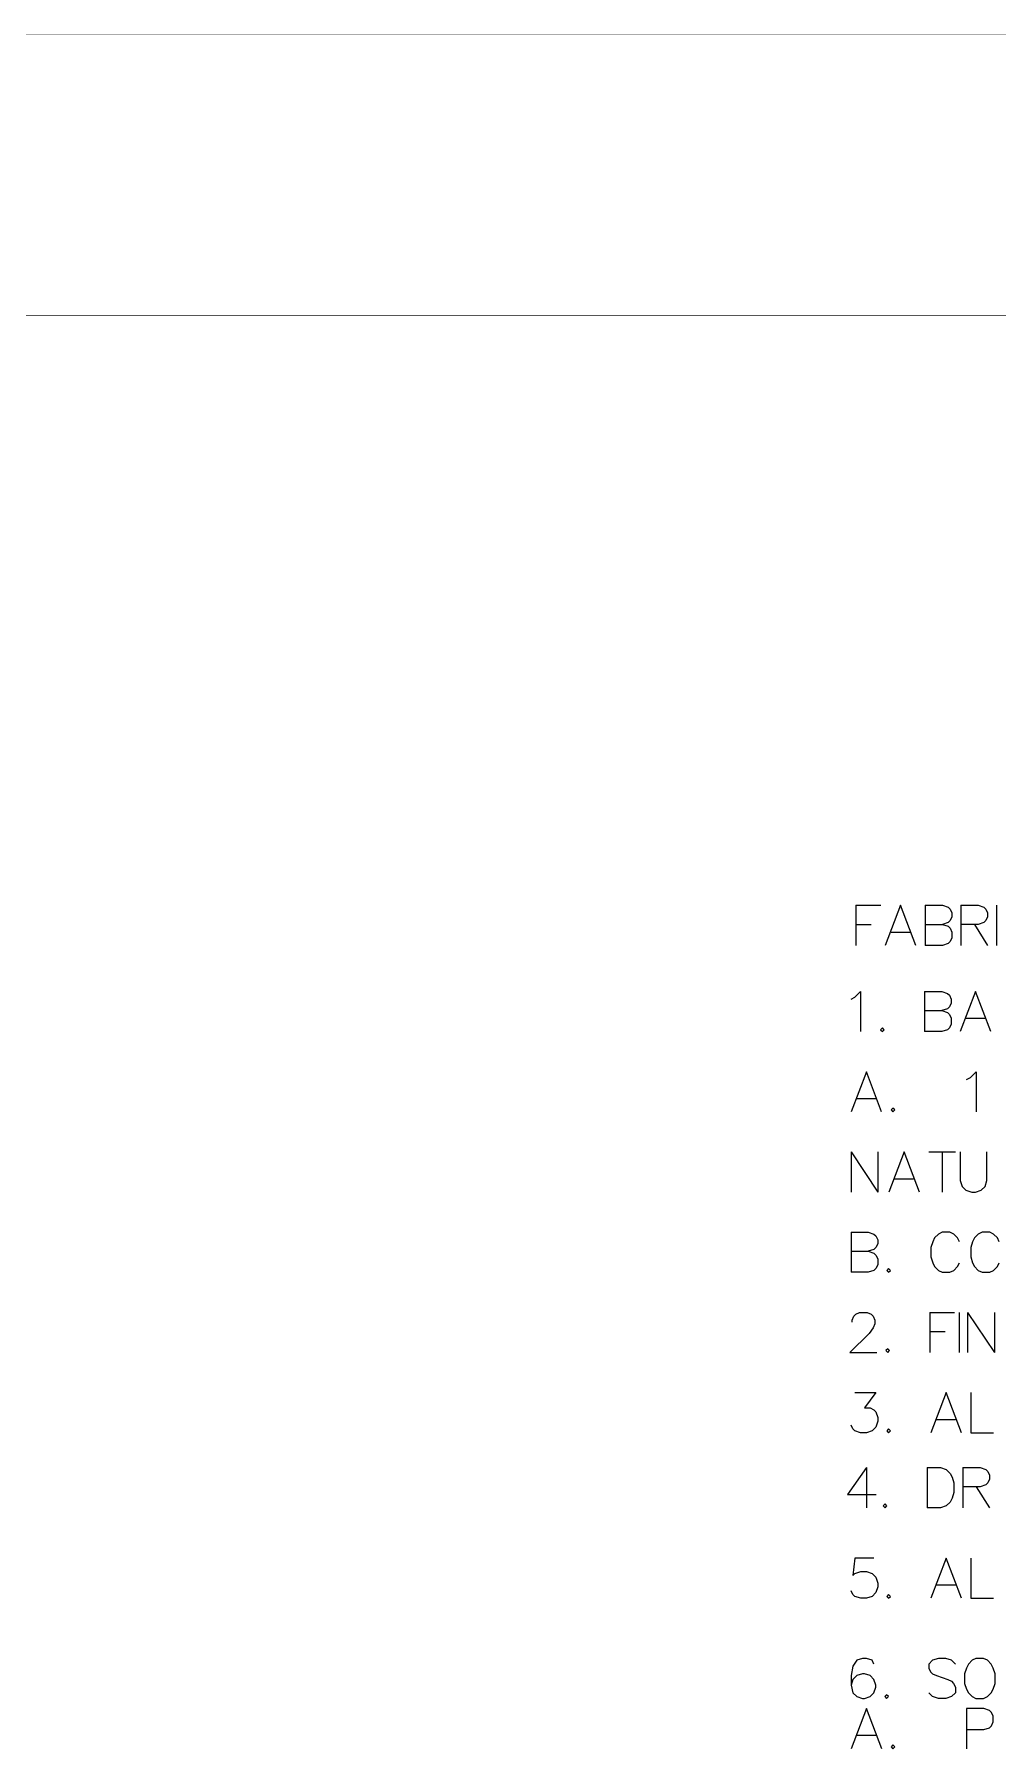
# Model space of a CAD drawing. Header units: millimetres. Extents: x 0 to 559, y 0 to 433.
# Drawn here: x 280.4 to 341.5, y 324.2 to 432.8 of the extents above; entities that cross this region are included whole.
import ezdxf

# ---------------------------------------------------------------- set-up
doc = ezdxf.new("R2010")
doc.units = ezdxf.units.MM
doc.layers.add('KeepOutLayer', color=6, linetype='Continuous')
doc.layers.add('Mechanical7', color=56, linetype='Continuous')

msp = doc.modelspace()

# ---------------------------------------------------------------- linework, layer by layer
at = {"layer": 'KeepOutLayer', "const_width": 0.0254}
for points in [[(0.48, 432.76), (559.28, 432.76)], [(0.48, 432.76), (559.28, 432.76)], [(69.06, 414.98), (544.04, 414.98)], [(69.06, 414.98), (544.04, 414.98)]]:
    msp.add_lwpolyline(points, dxfattribs=at)
at = {"layer": 'Mechanical7'}
for p, q in [((332.47, 377.62), (332.47, 375.08)), ((332.47, 377.62), (334.04, 377.62)), ((335.3, 377.62), (334.33, 375.08)), ((336.27, 375.08), (335.3, 377.62)), ((336.86, 377.62), (336.86, 375.08)), ((336.86, 377.62), (337.95, 377.62)), ((337.95, 377.62), (338.31, 377.5)), ((338.31, 377.5), (338.43, 377.38)), ((338.43, 377.38), (338.55, 377.14)), ((338.55, 376.9), (338.43, 376.66)), ((338.55, 377.14), (338.55, 376.9)), ((339.12, 377.62), (339.12, 375.08)), ((339.12, 377.62), (340.21, 377.62)), ((340.21, 377.62), (340.57, 377.5)), ((340.57, 377.5), (340.69, 377.38)), ((340.69, 377.38), (340.81, 377.14)), ((340.81, 376.9), (340.69, 376.66)), ((340.81, 377.14), (340.81, 376.9)), ((341.38, 377.62), (341.38, 375.08)), ((332.47, 376.41), (333.44, 376.41)), ((334.7, 375.93), (335.91, 375.93)), ((336.86, 376.41), (337.95, 376.41)), ((338.31, 376.53), (337.95, 376.41)), ((337.95, 376.41), (338.31, 376.29)), ((338.43, 376.66), (338.31, 376.53)), ((338.31, 376.29), (338.43, 376.17)), ((338.43, 376.17), (338.55, 375.93)), ((338.55, 375.93), (338.55, 375.57)), ((340.21, 376.41), (339.12, 376.41)), ((339.97, 376.41), (340.81, 375.08)), ((340.57, 376.53), (340.21, 376.41)), ((340.69, 376.66), (340.57, 376.53)), ((337.95, 375.08), (336.86, 375.08)), ((338.31, 375.2), (337.95, 375.08)), ((338.43, 375.32), (338.31, 375.2)), ((338.55, 375.57), (338.43, 375.32)), ((332.16, 371.68), (332.4, 371.8)), ((332.16, 371.68), (332.4, 371.8)), ((332.4, 371.8), (332.76, 372.16)), ((332.4, 371.8), (332.76, 372.16)), ((332.76, 372.16), (332.76, 369.62)), ((332.76, 372.16), (332.76, 369.62)), ((336.81, 372.16), (336.81, 369.62)), ((336.81, 372.16), (337.9, 372.16)), ((336.81, 372.16), (336.81, 369.62)), ((336.81, 372.16), (337.9, 372.16)), ((337.9, 372.16), (338.26, 372.04)), ((337.9, 372.16), (338.26, 372.04)), ((338.26, 372.04), (338.39, 371.92)), ((338.26, 372.04), (338.39, 371.92)), ((338.39, 371.92), (338.51, 371.68)), ((338.39, 371.92), (338.51, 371.68)), ((338.51, 371.43), (338.39, 371.19)), ((338.51, 371.43), (338.39, 371.19)), ((338.51, 371.68), (338.51, 371.43)), ((338.51, 371.68), (338.51, 371.43)), ((340.04, 372.16), (339.08, 369.62)), ((340.04, 372.16), (339.08, 369.62)), ((341.01, 369.62), (340.04, 372.16)), ((341.01, 369.62), (340.04, 372.16)), ((336.81, 370.95), (337.9, 370.95)), ((336.81, 370.95), (337.9, 370.95)), ((338.26, 371.07), (337.9, 370.95)), ((338.26, 371.07), (337.9, 370.95)), ((337.9, 370.95), (338.26, 370.83)), ((337.9, 370.95), (338.26, 370.83)), ((338.39, 371.19), (338.26, 371.07)), ((338.39, 371.19), (338.26, 371.07)), ((338.26, 370.83), (338.39, 370.71)), ((338.26, 370.83), (338.39, 370.71)), ((338.39, 370.71), (338.51, 370.47)), ((338.39, 370.71), (338.51, 370.47)), ((338.51, 370.47), (338.51, 370.1)), ((338.51, 370.47), (338.51, 370.1)), ((339.44, 370.47), (340.65, 370.47)), ((339.44, 370.47), (340.65, 370.47)), ((334.14, 369.86), (334.02, 369.74)), ((334.14, 369.86), (334.02, 369.74)), ((334.02, 369.74), (334.14, 369.62)), ((334.02, 369.74), (334.14, 369.62)), ((334.26, 369.74), (334.14, 369.86)), ((334.26, 369.74), (334.14, 369.86)), ((334.14, 369.62), (334.26, 369.74)), ((334.14, 369.62), (334.26, 369.74)), ((337.9, 369.62), (336.81, 369.62)), ((337.9, 369.62), (336.81, 369.62)), ((338.26, 369.74), (337.9, 369.62)), ((338.26, 369.74), (337.9, 369.62)), ((338.39, 369.86), (338.26, 369.74)), ((338.39, 369.86), (338.26, 369.74)), ((338.51, 370.1), (338.39, 369.86)), ((338.51, 370.1), (338.39, 369.86)), ((333.13, 367.08), (332.16, 364.54)), ((333.13, 367.08), (332.16, 364.54)), ((334.09, 364.54), (333.13, 367.08)), ((334.09, 364.54), (333.13, 367.08)), ((339.72, 366.72), (340.08, 367.08)), ((339.72, 366.72), (340.08, 367.08)), ((340.08, 367.08), (340.08, 364.54)), ((340.08, 367.08), (340.08, 364.54)), ((339.47, 366.6), (339.72, 366.72)), ((339.47, 366.6), (339.72, 366.72)), ((332.52, 365.39), (333.73, 365.39)), ((332.52, 365.39), (333.73, 365.39)), ((334.81, 364.78), (334.69, 364.66)), ((334.81, 364.78), (334.69, 364.66)), ((334.93, 364.66), (334.81, 364.78)), ((334.93, 364.66), (334.81, 364.78)), ((334.69, 364.66), (334.81, 364.54)), ((334.69, 364.66), (334.81, 364.54)), ((334.81, 364.54), (334.93, 364.66)), ((334.81, 364.54), (334.93, 364.66)), ((332.16, 362), (332.16, 359.46)), ((332.16, 362), (333.85, 359.46)), ((332.16, 362), (332.16, 359.46)), ((332.16, 362), (333.85, 359.46)), ((333.85, 362), (333.85, 359.46)), ((333.85, 362), (333.85, 359.46)), ((335.52, 362), (334.55, 359.46)), ((335.52, 362), (334.55, 359.46)), ((336.49, 359.46), (335.52, 362)), ((336.49, 359.46), (335.52, 362)), ((337.08, 362), (338.77, 362)), ((337.08, 362), (338.77, 362)), ((337.93, 362), (337.93, 359.46)), ((337.93, 362), (337.93, 359.46)), ((339.08, 362), (339.08, 360.19)), ((339.08, 362), (339.08, 360.19)), ((340.77, 360.19), (340.77, 362)), ((340.77, 360.19), (340.77, 362)), ((334.92, 360.31), (336.12, 360.31)), ((334.92, 360.31), (336.12, 360.31)), ((339.08, 360.19), (339.2, 359.82)), ((339.08, 360.19), (339.2, 359.82)), ((339.2, 359.82), (339.44, 359.58)), ((339.2, 359.82), (339.44, 359.58)), ((339.44, 359.58), (339.8, 359.46)), ((339.44, 359.58), (339.8, 359.46)), ((339.8, 359.46), (340.04, 359.46)), ((339.8, 359.46), (340.04, 359.46)), ((340.04, 359.46), (340.41, 359.58)), ((340.04, 359.46), (340.41, 359.58)), ((340.41, 359.58), (340.65, 359.82)), ((340.41, 359.58), (340.65, 359.82)), ((340.65, 359.82), (340.77, 360.19)), ((340.65, 359.82), (340.77, 360.19)), ((332.16, 356.92), (332.16, 354.38)), ((332.16, 356.92), (333.25, 356.92)), ((332.16, 356.92), (332.16, 354.38)), ((332.16, 356.92), (333.25, 356.92)), ((333.25, 356.92), (333.61, 356.8)), ((333.25, 356.92), (333.61, 356.8)), ((333.61, 356.8), (333.73, 356.68)), ((333.61, 356.8), (333.73, 356.68)), ((333.73, 356.68), (333.85, 356.44)), ((333.73, 356.68), (333.85, 356.44)), ((333.85, 356.19), (333.73, 355.95)), ((333.85, 356.19), (333.73, 355.95)), ((333.85, 356.44), (333.85, 356.19)), ((333.85, 356.44), (333.85, 356.19)), ((337.33, 356.31), (337.21, 355.95)), ((337.33, 356.31), (337.21, 355.95)), ((337.45, 356.56), (337.33, 356.31)), ((337.45, 356.56), (337.33, 356.31)), ((337.7, 356.8), (337.45, 356.56)), ((337.7, 356.8), (337.45, 356.56)), ((337.94, 356.92), (337.7, 356.8)), ((337.94, 356.92), (337.7, 356.8)), ((338.42, 356.92), (337.94, 356.92)), ((338.42, 356.92), (337.94, 356.92)), ((338.66, 356.8), (338.42, 356.92)), ((338.66, 356.8), (338.42, 356.92)), ((338.91, 356.56), (338.66, 356.8)), ((338.91, 356.56), (338.66, 356.8)), ((339.03, 356.31), (338.91, 356.56)), ((339.03, 356.31), (338.91, 356.56)), ((339.86, 356.31), (339.74, 355.95)), ((339.86, 356.31), (339.74, 355.95)), ((339.98, 356.56), (339.86, 356.31)), ((339.98, 356.56), (339.86, 356.31)), ((340.22, 356.8), (339.98, 356.56)), ((340.22, 356.8), (339.98, 356.56)), ((340.47, 356.92), (340.22, 356.8)), ((340.47, 356.92), (340.22, 356.8)), ((340.95, 356.92), (340.47, 356.92)), ((340.95, 356.92), (340.47, 356.92)), ((341.19, 356.8), (340.95, 356.92)), ((341.19, 356.8), (340.95, 356.92)), ((341.43, 356.56), (341.19, 356.8)), ((341.43, 356.56), (341.19, 356.8)), ((341.55, 356.31), (341.43, 356.56)), ((341.55, 356.31), (341.43, 356.56)), ((332.16, 355.71), (333.25, 355.71)), ((332.16, 355.71), (333.25, 355.71)), ((333.61, 355.83), (333.25, 355.71)), ((333.61, 355.83), (333.25, 355.71)), ((333.25, 355.71), (333.61, 355.59)), ((333.25, 355.71), (333.61, 355.59)), ((333.73, 355.95), (333.61, 355.83)), ((333.73, 355.95), (333.61, 355.83)), ((333.61, 355.59), (333.73, 355.47)), ((333.61, 355.59), (333.73, 355.47)), ((333.73, 355.47), (333.85, 355.23)), ((333.73, 355.47), (333.85, 355.23)), ((333.85, 355.23), (333.85, 354.86)), ((333.85, 355.23), (333.85, 354.86)), ((337.21, 355.95), (337.21, 355.35)), ((337.21, 355.95), (337.21, 355.35)), ((337.21, 355.35), (337.33, 354.98)), ((337.21, 355.35), (337.33, 354.98)), ((339.74, 355.95), (339.74, 355.35)), ((339.74, 355.95), (339.74, 355.35)), ((339.74, 355.35), (339.86, 354.98)), ((339.74, 355.35), (339.86, 354.98)), ((333.25, 354.38), (332.16, 354.38)), ((333.25, 354.38), (332.16, 354.38)), ((333.61, 354.5), (333.25, 354.38)), ((333.61, 354.5), (333.25, 354.38)), ((333.73, 354.62), (333.61, 354.5)), ((333.73, 354.62), (333.61, 354.5)), ((333.85, 354.86), (333.73, 354.62)), ((333.85, 354.86), (333.73, 354.62)), ((334.54, 354.62), (334.42, 354.5)), ((334.54, 354.62), (334.42, 354.5)), ((334.42, 354.5), (334.54, 354.38)), ((334.42, 354.5), (334.54, 354.38)), ((334.66, 354.5), (334.54, 354.62)), ((334.66, 354.5), (334.54, 354.62)), ((334.54, 354.38), (334.66, 354.5)), ((334.54, 354.38), (334.66, 354.5)), ((337.33, 354.98), (337.45, 354.74)), ((337.33, 354.98), (337.45, 354.74)), ((337.45, 354.74), (337.7, 354.5)), ((337.45, 354.74), (337.7, 354.5)), ((337.7, 354.5), (337.94, 354.38)), ((337.7, 354.5), (337.94, 354.38)), ((337.94, 354.38), (338.42, 354.38)), ((337.94, 354.38), (338.42, 354.38)), ((338.42, 354.38), (338.66, 354.5)), ((338.42, 354.38), (338.66, 354.5)), ((338.66, 354.5), (338.91, 354.74)), ((338.66, 354.5), (338.91, 354.74)), ((338.91, 354.74), (339.03, 354.98)), ((338.91, 354.74), (339.03, 354.98)), ((339.86, 354.98), (339.98, 354.74)), ((339.86, 354.98), (339.98, 354.74)), ((339.98, 354.74), (340.22, 354.5)), ((339.98, 354.74), (340.22, 354.5)), ((340.22, 354.5), (340.47, 354.38)), ((340.22, 354.5), (340.47, 354.38)), ((340.47, 354.38), (340.95, 354.38)), ((340.47, 354.38), (340.95, 354.38)), ((340.95, 354.38), (341.19, 354.5)), ((340.95, 354.38), (341.19, 354.5)), ((341.19, 354.5), (341.43, 354.74)), ((341.19, 354.5), (341.43, 354.74)), ((341.43, 354.74), (341.55, 354.98)), ((341.43, 354.74), (341.55, 354.98)), ((332.46, 351.72), (332.7, 351.84)), ((332.46, 351.72), (332.7, 351.84)), ((332.7, 351.84), (333.18, 351.84)), ((332.7, 351.84), (333.18, 351.84)), ((333.18, 351.84), (333.43, 351.72)), ((333.18, 351.84), (333.43, 351.72)), ((337.15, 351.84), (337.15, 349.3)), ((337.15, 351.84), (338.72, 351.84)), ((337.15, 351.84), (337.15, 349.3)), ((337.15, 351.84), (338.72, 351.84)), ((339.01, 351.84), (339.01, 349.3)), ((339.01, 351.84), (339.01, 349.3)), ((339.54, 351.84), (339.54, 349.3)), ((339.54, 351.84), (341.24, 349.3)), ((339.54, 351.84), (339.54, 349.3)), ((339.54, 351.84), (341.24, 349.3)), ((341.24, 351.84), (341.24, 349.3)), ((341.24, 351.84), (341.24, 349.3)), ((332.22, 351.36), (332.34, 351.6)), ((332.22, 351.36), (332.34, 351.6)), ((332.22, 351.23), (332.22, 351.36)), ((332.22, 351.23), (332.22, 351.36)), ((332.34, 351.6), (332.46, 351.72)), ((332.34, 351.6), (332.46, 351.72)), ((333.55, 350.87), (333.3, 350.51)), ((333.55, 350.87), (333.3, 350.51)), ((333.43, 351.72), (333.55, 351.6)), ((333.43, 351.72), (333.55, 351.6)), ((333.55, 351.6), (333.67, 351.36)), ((333.55, 351.6), (333.67, 351.36)), ((333.67, 351.11), (333.55, 350.87)), ((333.67, 351.11), (333.55, 350.87)), ((333.67, 351.36), (333.67, 351.11)), ((333.67, 351.36), (333.67, 351.11)), ((333.3, 350.51), (332.09, 349.3)), ((333.3, 350.51), (332.09, 349.3)), ((337.15, 350.63), (338.12, 350.63)), ((337.15, 350.63), (338.12, 350.63)), ((332.09, 349.3), (333.79, 349.3)), ((332.09, 349.3), (333.79, 349.3)), ((334.48, 349.54), (334.36, 349.42)), ((334.48, 349.54), (334.36, 349.42)), ((334.36, 349.42), (334.48, 349.3)), ((334.36, 349.42), (334.48, 349.3)), ((334.6, 349.42), (334.48, 349.54)), ((334.6, 349.42), (334.48, 349.54)), ((334.48, 349.3), (334.6, 349.42)), ((334.48, 349.3), (334.6, 349.42)), ((332.4, 346.76), (333.73, 346.76)), ((332.4, 346.76), (333.73, 346.76)), ((333.73, 346.76), (333, 345.79)), ((333.73, 346.76), (333, 345.79)), ((338.18, 346.76), (337.21, 344.22)), ((338.18, 346.76), (337.21, 344.22)), ((339.15, 344.22), (338.18, 346.76)), ((339.15, 344.22), (338.18, 346.76)), ((339.74, 346.76), (339.74, 344.22)), ((339.74, 346.76), (339.74, 344.22)), ((333, 345.79), (333.37, 345.79)), ((333, 345.79), (333.37, 345.79)), ((333.37, 345.79), (333.61, 345.67)), ((333.37, 345.79), (333.61, 345.67)), ((333.61, 345.67), (333.73, 345.55)), ((333.61, 345.67), (333.73, 345.55)), ((333.73, 345.55), (333.85, 345.19)), ((333.73, 345.55), (333.85, 345.19)), ((332.28, 344.46), (332.16, 344.7)), ((332.28, 344.46), (332.16, 344.7)), ((332.4, 344.34), (332.28, 344.46)), ((332.4, 344.34), (332.28, 344.46)), ((332.76, 344.22), (332.4, 344.34)), ((332.76, 344.22), (332.4, 344.34)), ((333.13, 344.22), (332.76, 344.22)), ((333.13, 344.22), (332.76, 344.22)), ((333.49, 344.34), (333.13, 344.22)), ((333.49, 344.34), (333.13, 344.22)), ((333.73, 344.58), (333.49, 344.34)), ((333.73, 344.58), (333.49, 344.34)), ((333.85, 344.95), (333.73, 344.58)), ((333.85, 344.95), (333.73, 344.58)), ((333.85, 345.19), (333.85, 344.95)), ((333.85, 345.19), (333.85, 344.95)), ((334.54, 344.46), (334.42, 344.34)), ((334.54, 344.46), (334.42, 344.34)), ((334.42, 344.34), (334.54, 344.22)), ((334.42, 344.34), (334.54, 344.22)), ((334.66, 344.34), (334.54, 344.46)), ((334.66, 344.34), (334.54, 344.46)), ((334.54, 344.22), (334.66, 344.34)), ((334.54, 344.22), (334.66, 344.34)), ((337.58, 345.07), (338.78, 345.07)), ((337.58, 345.07), (338.78, 345.07)), ((339.74, 344.22), (341.19, 344.22)), ((339.74, 344.22), (341.19, 344.22)), ((333.14, 342.01), (331.93, 340.32)), ((333.14, 342.01), (331.93, 340.32)), ((333.14, 342.01), (333.14, 339.47)), ((333.14, 342.01), (333.14, 339.47)), ((336.98, 342.01), (336.98, 339.47)), ((336.98, 342.01), (337.83, 342.01)), ((336.98, 342.01), (336.98, 339.47)), ((336.98, 342.01), (337.83, 342.01)), ((337.83, 342.01), (338.19, 341.89)), ((337.83, 342.01), (338.19, 341.89)), ((339.24, 342.01), (339.24, 339.47)), ((339.24, 342.01), (340.33, 342.01)), ((339.24, 342.01), (339.24, 339.47)), ((339.24, 342.01), (340.33, 342.01)), ((340.33, 342.01), (340.7, 341.89)), ((340.33, 342.01), (340.7, 341.89)), ((338.19, 341.89), (338.43, 341.65)), ((338.19, 341.89), (338.43, 341.65)), ((338.43, 341.65), (338.56, 341.41)), ((338.43, 341.65), (338.56, 341.41)), ((338.56, 341.41), (338.68, 341.04)), ((338.56, 341.41), (338.68, 341.04)), ((338.68, 341.04), (338.68, 340.44)), ((338.68, 341.04), (338.68, 340.44)), ((340.7, 340.92), (340.33, 340.8)), ((340.7, 340.92), (340.33, 340.8)), ((340.7, 341.89), (340.82, 341.77)), ((340.7, 341.89), (340.82, 341.77)), ((340.82, 341.04), (340.7, 340.92)), ((340.82, 341.04), (340.7, 340.92)), ((340.82, 341.77), (340.94, 341.53)), ((340.82, 341.77), (340.94, 341.53)), ((340.94, 341.29), (340.82, 341.04)), ((340.94, 341.29), (340.82, 341.04)), ((340.94, 341.53), (340.94, 341.29)), ((340.94, 341.53), (340.94, 341.29)), ((331.93, 340.32), (333.74, 340.32)), ((331.93, 340.32), (333.74, 340.32)), ((338.43, 339.83), (338.19, 339.59)), ((338.43, 339.83), (338.19, 339.59)), ((338.56, 340.08), (338.43, 339.83)), ((338.56, 340.08), (338.43, 339.83)), ((338.68, 340.44), (338.56, 340.08)), ((338.68, 340.44), (338.56, 340.08)), ((340.33, 340.8), (339.24, 340.8)), ((340.33, 340.8), (339.24, 340.8)), ((340.09, 340.8), (340.94, 339.47)), ((340.09, 340.8), (340.94, 339.47)), ((334.31, 339.71), (334.19, 339.59)), ((334.31, 339.71), (334.19, 339.59)), ((334.19, 339.59), (334.31, 339.47)), ((334.19, 339.59), (334.31, 339.47)), ((334.43, 339.59), (334.31, 339.71)), ((334.43, 339.59), (334.31, 339.71)), ((334.31, 339.47), (334.43, 339.59)), ((334.31, 339.47), (334.43, 339.59)), ((337.83, 339.47), (336.98, 339.47)), ((337.83, 339.47), (336.98, 339.47)), ((338.19, 339.59), (337.83, 339.47)), ((338.19, 339.59), (337.83, 339.47)), ((332.4, 336.28), (332.28, 335.19)), ((333.61, 336.28), (332.4, 336.28)), ((338.18, 336.28), (337.22, 333.74)), ((339.15, 333.74), (338.18, 336.28)), ((339.74, 336.28), (339.74, 333.74)), ((332.28, 335.19), (332.4, 335.31)), ((332.4, 335.31), (332.77, 335.43)), ((332.77, 335.43), (333.13, 335.43)), ((333.13, 335.43), (333.49, 335.31)), ((333.49, 335.31), (333.73, 335.07)), ((333.73, 335.07), (333.85, 334.7)), ((333.85, 334.46), (333.73, 334.1)), ((333.85, 334.7), (333.85, 334.46)), ((337.58, 334.58), (338.79, 334.58)), ((332.28, 333.98), (332.16, 334.22)), ((332.4, 333.86), (332.28, 333.98)), ((332.77, 333.74), (332.4, 333.86)), ((333.13, 333.74), (332.77, 333.74)), ((333.49, 333.86), (333.13, 333.74)), ((333.73, 334.1), (333.49, 333.86)), ((334.54, 333.98), (334.42, 333.86)), ((334.42, 333.86), (334.54, 333.74)), ((334.66, 333.86), (334.54, 333.98)), ((334.54, 333.74), (334.66, 333.86)), ((339.74, 333.74), (341.19, 333.74)), ((332.28, 329.44), (332.16, 328.84)), ((332.52, 329.81), (332.28, 329.44)), ((332.89, 329.93), (332.52, 329.81)), ((332.89, 328.96), (332.52, 328.84)), ((333.13, 329.93), (332.89, 329.93)), ((333.01, 328.96), (332.89, 328.96)), ((333.37, 328.84), (333.01, 328.96)), ((333.49, 329.81), (333.13, 329.93)), ((333.61, 329.56), (333.49, 329.81)), ((337.32, 329.81), (337.08, 329.56)), ((337.08, 329.56), (337.08, 329.32)), ((337.08, 329.32), (337.2, 329.08)), ((337.2, 329.08), (337.32, 328.96)), ((337.69, 329.93), (337.32, 329.81)), ((337.32, 328.96), (337.57, 328.84)), ((338.17, 329.93), (337.69, 329.93)), ((338.53, 329.81), (338.17, 329.93)), ((338.78, 329.56), (338.53, 329.81)), ((339.47, 329.32), (339.34, 328.96)), ((339.34, 328.96), (339.34, 328.35)), ((339.59, 329.56), (339.47, 329.32)), ((339.83, 329.81), (339.59, 329.56)), ((340.07, 329.93), (339.83, 329.81)), ((340.55, 329.93), (340.07, 329.93)), ((340.8, 329.81), (340.55, 329.93)), ((341.04, 329.56), (340.8, 329.81)), ((341.16, 329.32), (341.04, 329.56)), ((341.28, 328.96), (341.16, 329.32)), ((341.28, 328.35), (341.28, 328.96)), ((332.16, 328.84), (332.16, 328.23)), ((332.28, 328.6), (332.16, 328.23)), ((332.16, 328.23), (332.28, 327.75)), ((332.52, 328.84), (332.28, 328.6)), ((333.61, 328.6), (333.37, 328.84)), ((333.73, 328.23), (333.61, 328.6)), ((333.61, 327.75), (333.73, 328.11)), ((333.73, 328.11), (333.73, 328.23)), ((337.57, 328.84), (338.29, 328.6)), ((338.29, 328.6), (338.53, 328.48)), ((338.53, 328.48), (338.65, 328.35)), ((338.65, 328.35), (338.78, 328.11)), ((338.78, 328.11), (338.78, 327.75)), ((339.34, 328.35), (339.47, 327.99)), ((339.47, 327.99), (339.59, 327.75)), ((341.04, 327.75), (341.16, 327.99)), ((341.16, 327.99), (341.28, 328.35)), ((332.28, 327.75), (332.52, 327.51)), ((332.52, 327.51), (332.89, 327.39)), ((332.89, 327.39), (333.01, 327.39)), ((333.01, 327.39), (333.37, 327.51)), ((333.37, 327.51), (333.61, 327.75)), ((334.41, 327.63), (334.29, 327.51)), ((334.29, 327.51), (334.41, 327.39)), ((334.53, 327.51), (334.41, 327.63)), ((334.41, 327.39), (334.53, 327.51)), ((337.32, 327.51), (337.08, 327.75)), ((337.69, 327.39), (337.32, 327.51)), ((338.17, 327.39), (337.69, 327.39)), ((338.53, 327.51), (338.17, 327.39)), ((338.78, 327.75), (338.53, 327.51)), ((339.59, 327.75), (339.83, 327.51)), ((339.83, 327.51), (340.07, 327.39)), ((340.07, 327.39), (340.55, 327.39)), ((340.55, 327.39), (340.8, 327.51)), ((340.8, 327.51), (341.04, 327.75)), ((333.13, 326.75), (332.16, 324.21)), ((334.1, 324.21), (333.13, 326.75)), ((340.57, 326.75), (339.48, 326.75)), ((339.48, 326.75), (339.48, 324.21)), ((340.93, 326.63), (340.57, 326.75)), ((341.05, 326.51), (340.93, 326.63)), ((341.17, 326.27), (341.05, 326.51)), ((341.05, 325.66), (341.17, 325.91)), ((341.17, 325.91), (341.17, 326.27)), ((332.52, 325.06), (333.73, 325.06)), ((339.48, 325.42), (340.57, 325.42)), ((340.57, 325.42), (340.93, 325.54)), ((340.93, 325.54), (341.05, 325.66)), ((334.81, 324.45), (334.69, 324.33)), ((334.69, 324.33), (334.81, 324.21)), ((334.93, 324.33), (334.81, 324.45)), ((334.81, 324.21), (334.93, 324.33))]:
    msp.add_line(p, q, dxfattribs=at)

doc.saveas('drawing.dxf')
